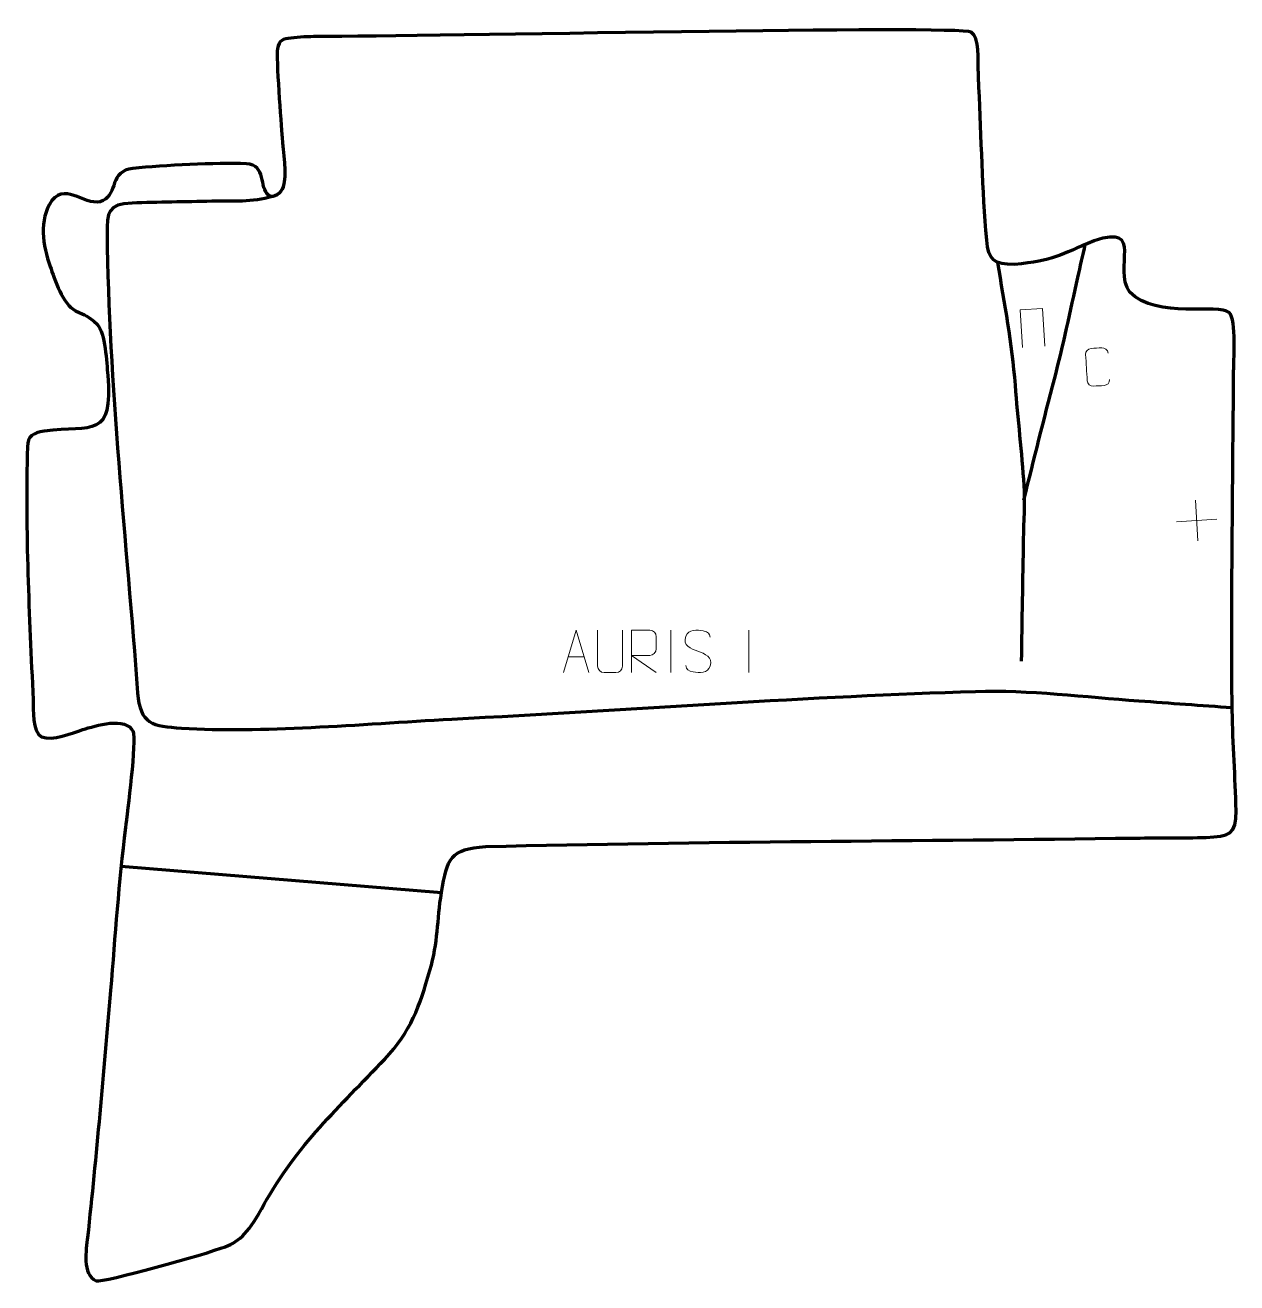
# Model space of a CAD drawing. Header units: millimetres. Extents: x 963 to 1680, y 136 to 880.
import ezdxf

# ---------------------------------------------------------------- set-up
doc = ezdxf.new("R2010")
doc.units = ezdxf.units.MM
doc.header["$MEASUREMENT"] = 0
doc.layers.add('layer 2', color=7, linetype='Continuous')
doc.layers.add('layer 3', color=7, linetype='Continuous')

msp = doc.modelspace()

# ---------------------------------------------------------------- linework, layer by layer
at = {"layer": 'layer 2', "color": 140, "lineweight": 158}
for points, knots in [([(1109.5206, 778.6537), (1097.4434, 774.8573), (1086.0738, 776.0116), (1073.5539, 775.7339), (1073.5539, 775.7339), (1057.972, 775.3884), (1041.968, 775.2523), (1026.4423, 774.6521), (1026.4423, 774.6521), (1012.1092, 774.0981), (1011.6682, 769.2956), (1011.7074, 756.1763), (1011.7074, 756.1763), (1012.5086, 669.7217), (1023.269, 572.7192), (1029.7269, 484.8926), (1029.7269, 484.8926), (1031.0826, 466.455), (1038.7074, 465.2033), (1055.7871, 464.0968), (1055.7871, 464.0968), (1102.722, 461.0562), (1159.9978, 466.4124), (1215.6114, 469.3825), (1215.6114, 469.3825), (1321.0196, 475.0118), (1430.7866, 483.0155), (1525.4181, 485.8226), (1525.4181, 485.8226), (1556.7061, 486.7507), (1590.5979, 482.4801), (1622.0606, 480.2197), (1622.0606, 480.2197), (1640.4377, 478.8995), (1658.8144, 477.5738), (1677.1916, 476.2548)], [0, 0, 0, 0, 0.1, 0.1, 0.1, 0.1, 0.2, 0.2, 0.2, 0.2, 0.3, 0.3, 0.3, 0.3, 0.4, 0.4, 0.4, 0.4, 0.5, 0.5, 0.5, 0.5, 0.6, 0.6, 0.6, 0.6, 0.7, 0.7, 0.7, 0.7, 0.8, 0.8, 0.8, 0.8, 1, 1, 1, 1]), ([(1554.02, 598.9558), (1559.8876, 622.9458), (1565.8197, 646.6897), (1572.0755, 670.5807), (1572.0755, 670.5807), (1577.1753, 690.0569), (1581.4912, 711.0127), (1585.9377, 730.7402), (1585.9377, 730.7402), (1587.3993, 737.2246), (1588.8581, 743.7097), (1590.3104, 750.1961)], [0, 0, 0, 0, 0.25, 0.25, 0.25, 0.25, 0.5, 0.5, 0.5, 0.5, 1, 1, 1, 1]), ([(1538.3681, 739.6129), (1542.3589, 715.1124), (1546.8159, 691.7991), (1548.7658, 666.9724), (1548.7658, 666.9724), (1550.3255, 647.2745), (1552.6614, 627.1694), (1553.9608, 607.5778), (1553.9608, 607.5778), (1554.5624, 598.5078), (1553.7931, 585.446), (1553.6337, 575.9733), (1553.6337, 575.9733), (1553.2284, 551.8738), (1552.8244, 527.7743), (1552.4195, 503.6748)], [0, 0, 0, 0, 0.2, 0.2, 0.2, 0.2, 0.4, 0.4, 0.4, 0.4, 0.6, 0.6, 0.6, 0.6, 1, 1, 1, 1])]:
    msp.add_open_spline(points, degree=3, knots=knots, dxfattribs=at)
at = {"layer": 'layer 2', "color": 250, "lineweight": 9}
for points, knots in [([(1553.2421, 689.2723), (1553.2421, 689.2723), (1551.8848, 711.5814), (1551.8848, 711.5814), (1551.8848, 711.5814), (1551.8848, 711.5814), (1564.9789, 712.3781), (1564.9789, 712.3781), (1564.9789, 712.3781), (1564.9789, 712.3781), (1566.3362, 690.069), (1566.3362, 690.069)], [0, 0, 0, 0, 0.25, 0.25, 0.25, 0.25, 0.5, 0.5, 0.5, 0.5, 1, 1, 1, 1]), ([(1604.7337, 670.3839), (1604.7351, 668.2992), (1603.3161, 666.8852), (1601.3966, 666.7587), (1601.3966, 666.7587), (1599.3118, 666.6322), (1597.2271, 666.5054), (1595.1427, 666.3782), (1595.1427, 666.3782), (1593.4274, 666.1793), (1591.5618, 667.7568), (1591.462, 669.5609), (1591.462, 669.5609), (1591.1485, 674.7195), (1590.8347, 679.8777), (1590.5205, 685.0356), (1590.5205, 685.0356), (1590.408, 686.9473), (1591.8761, 688.5794), (1593.8011, 688.6844), (1593.8011, 688.6844), (1595.8803, 688.8109), (1597.9599, 688.9374), (1600.0395, 689.0639), (1600.0395, 689.0639), (1601.7779, 689.2016), (1603.6394, 687.9764), (1603.7958, 685.7986)], [0, 0, 0, 0, 0.125, 0.125, 0.125, 0.125, 0.25, 0.25, 0.25, 0.25, 0.375, 0.375, 0.375, 0.375, 0.5, 0.5, 0.5, 0.5, 0.625, 0.625, 0.625, 0.625, 0.75, 0.75, 0.75, 0.75, 1, 1, 1, 1]), ([(1281.7298, 496.999), (1281.7298, 496.999), (1289.1008, 521.9525), (1289.1008, 521.9525), (1289.1008, 521.9525), (1289.1008, 521.9525), (1296.6707, 496.999), (1296.6707, 496.999)], [0, 0, 0, 0, 0.33333333, 0.33333333, 0.33333333, 0.33333333, 1, 1, 1, 1]), ([(1316.5275, 521.9567), (1316.5271, 516.4172), (1316.6229, 506.2154), (1316.6233, 500.675), (1316.6233, 500.675), (1316.4835, 498.4355), (1314.8063, 497.0093), (1312.6586, 496.9988), (1312.6586, 496.9988), (1310.3267, 496.9992), (1307.9948, 496.9992), (1305.6633, 496.9988), (1305.6633, 496.9988), (1303.7383, 496.8973), (1301.7662, 498.7138), (1301.7774, 500.6583), (1301.7774, 500.6583), (1301.7777, 506.2202), (1301.8731, 516.3956), (1301.8727, 521.9567)], [0, 0, 0, 0, 0.16666667, 0.16666667, 0.16666667, 0.16666667, 0.33333333, 0.33333333, 0.33333333, 0.33333333, 0.5, 0.5, 0.5, 0.5, 0.66666667, 0.66666667, 0.66666667, 0.66666667, 1, 1, 1, 1]), ([(1321.8683, 496.999), (1321.8683, 496.999), (1321.8683, 521.9525), (1321.8683, 521.9525), (1321.8683, 521.9525), (1325.4631, 521.9525), (1329.0586, 521.9525), (1332.6538, 521.9525), (1332.6538, 521.9525), (1334.9791, 521.9148), (1336.5364, 520.4248), (1336.5323, 518.0584), (1336.5323, 518.0584), (1336.5319, 516.0229), (1336.5319, 512.9635), (1336.5323, 510.9275), (1336.5323, 510.9275), (1336.5258, 509.052), (1334.7135, 507.1102), (1332.704, 507.0911), (1332.704, 507.0911), (1332.704, 507.0911), (1321.8683, 507.0911), (1321.8683, 507.0911), (1321.8683, 507.0911), (1321.8683, 507.0911), (1336.523, 496.999), (1336.523, 496.999)], [0, 0, 0, 0, 0.125, 0.125, 0.125, 0.125, 0.25, 0.25, 0.25, 0.25, 0.375, 0.375, 0.375, 0.375, 0.5, 0.5, 0.5, 0.5, 0.625, 0.625, 0.625, 0.625, 0.75, 0.75, 0.75, 0.75, 1, 1, 1, 1]), ([(1361.2059, 509.6496), (1356.9576, 511.12), (1352.0495, 512.9158), (1354.0546, 518.4361), (1354.0546, 518.4361), (1355.5581, 522.576), (1360.7717, 522.1875), (1364.3753, 521.5864), (1364.3753, 521.5864), (1367.2359, 521.1092), (1368.1006, 519.896), (1368.4112, 517.8119)], [0, 0, 0, 0, 0.25, 0.25, 0.25, 0.25, 0.5, 0.5, 0.5, 0.5, 1, 1, 1, 1]), ([(1361.2059, 509.6495), (1365.2245, 508.0028), (1370.254, 506.1145), (1368.42, 500.7542), (1368.42, 500.7542), (1366.9602, 496.4878), (1362.0494, 496.7445), (1358.3233, 497.2992), (1358.3233, 497.2992), (1355.5733, 497.709), (1354.3524, 498.9225), (1353.9744, 501.0347)], [0, 0, 0, 0, 0.25, 0.25, 0.25, 0.25, 0.5, 0.5, 0.5, 0.5, 1, 1, 1, 1])]:
    msp.add_open_spline(points, degree=3, knots=knots, dxfattribs=at)
for points in [[(1655.4375, 598.8842), (1655.4375, 598.8842), (1656.8937, 574.9505), (1656.8937, 574.9505)], [(1644.1988, 586.1893), (1644.1988, 586.1893), (1668.1325, 587.6454), (1668.1325, 587.6454)], [(1345.2004, 521.9628), (1345.2004, 521.9628), (1345.2004, 496.9887), (1345.2004, 496.9887)], [(1391.2005, 521.9628), (1391.2005, 521.9628), (1391.2005, 496.9887), (1391.2005, 496.9887)], [(1284.4524, 506.2484), (1284.4524, 506.2484), (1293.9481, 506.2484), (1293.9481, 506.2484)]]:
    msp.add_open_spline(points, degree=3, dxfattribs=at)
at = {"layer": 'layer 2', "color": 140, "lineweight": 158}
msp.add_open_spline([(1019.9978, 382.4563), (1019.9978, 382.4563), (1209.5002, 366.8061), (1209.5002, 366.8061)], degree=3, dxfattribs=at)
at = {"layer": 'layer 3', "color": 242, "lineweight": 158}
msp.add_open_spline([(964.5356, 630.4103), (964.7043, 636.9531), (968.0639, 638.5685), (974.4404, 639.8417), (974.4404, 639.8417), (1003.3025, 643.2113), (1015.2179, 635.1199), (1012.0379, 672.8861), (1012.0379, 672.8861), (1011.4346, 680.4427), (1010.7596, 697.5741), (1005.7718, 703.1016), (1005.7718, 703.1016), (1000.0153, 708.2824), (999.3467, 707.9559), (993.0712, 711.0297), (993.0712, 711.0297), (985.3461, 714.8137), (980.7548, 729.429), (977.9731, 737.2636), (977.9731, 737.2636), (973.7321, 749.5484), (971.0307, 764.6629), (979.03, 776.1326), (979.03, 776.1326), (988.153, 787.3052), (999.8654, 771.3597), (1009.3914, 776.1619), (1009.3914, 776.1619), (1017.956, 780.4795), (1013.0108, 793.5764), (1026.9901, 795.1672), (1026.9901, 795.1672), (1045.1538, 797.0178), (1076.1376, 798.6953), (1094.1567, 797.9106), (1094.1567, 797.9106), (1106.0997, 797.3905), (1101.6317, 783.6246), (1107.1815, 779.4048), (1107.1815, 779.4048), (1110.3433, 777.0009), (1114.6395, 780.8127), (1115.878, 784.277), (1115.878, 784.277), (1118.176, 790.7043), (1115.7246, 805.8131), (1115.1755, 813.472), (1115.1755, 813.472), (1114.6236, 821.2747), (1111.559, 861.4659), (1112.4325, 866.0102), (1112.4325, 866.0102), (1113.4058, 871.0726), (1115.7244, 871.8233), (1120.454, 872.3325), (1120.454, 872.3325), (1124.8361, 872.8042), (1131.5285, 873.2101), (1135.29, 873.2051), (1135.29, 873.2051), (1201.9239, 873.1166), (1515.8071, 879.9533), (1522.8425, 875.8125), (1522.8425, 875.8125), (1527.8273, 872.8786), (1526.9047, 858.4966), (1527.0353, 853.3116), (1527.0353, 853.3116), (1527.1198, 849.9562), (1527.2376, 846.6292), (1527.379, 843.2757), (1527.379, 843.2757), (1528.8857, 813.215), (1529.4042, 782.7614), (1531.9845, 752.7989), (1531.9845, 752.7989), (1532.9954, 741.0605), (1536.2054, 738.0519), (1548.4694, 738.4356), (1548.4694, 738.4356), (1571.9834, 740.4319), (1574.9225, 743.9376), (1595.4989, 752.37), (1595.4989, 752.37), (1626.0542, 762.3986), (1606.2843, 736.4644), (1616.5901, 721.9408), (1616.5901, 721.9408), (1632.5705, 705.9396), (1669.5882, 715.3453), (1675.345, 709.9533), (1675.345, 709.9533), (1679.9473, 705.6425), (1678.0423, 681.0277), (1678.0053, 673.6017), (1678.0053, 673.6017), (1677.6703, 607.3965), (1676.4657, 540.631), (1677.2111, 474.4868), (1677.2111, 474.4868), (1677.6592, 454.7185), (1678.9833, 434.9773), (1679.5524, 415.242), (1679.5524, 415.242), (1679.9637, 400.9797), (1675.1545, 399.9426), (1661.7235, 399.4142), (1661.7235, 399.4142), (1648.1435, 398.9436), (1633.8495, 399.2151), (1620.135, 399.0261), (1620.135, 399.0261), (1492.0138, 397.308), (1363.7479, 397.1323), (1235.6637, 393.9889), (1235.6637, 393.9889), (1214.3389, 392.5515), (1213.0656, 387.2454), (1209.5002, 366.8061), (1209.5002, 366.8061), (1206.7088, 350.025), (1207.6989, 337.7211), (1202.6312, 320.5766), (1202.6312, 320.5766), (1196.2877, 299.1837), (1191.687, 284.865), (1175.9993, 268.2732), (1175.9993, 268.2732), (1149.3956, 240.3199), (1123.5486, 216.7737), (1104.6684, 182.3702), (1104.6684, 182.3702), (1095.4654, 165.8887), (1090.4974, 160.6925), (1081.6118, 157.2699), (1081.6118, 157.2699), (1070.5892, 153.0241), (1009.0285, 135.8861), (1005.2197, 137.098), (1005.2197, 137.098), (996.8516, 140.8704), (999.2792, 155.472), (1000.1222, 162.7966), (1000.1222, 162.7966), (1005.3474, 211.1722), (1009.6393, 260.398), (1013.7384, 308.9079), (1013.7384, 308.9079), (1016.4334, 341.3923), (1018.543, 372.7233), (1022.5285, 405.1765), (1022.5285, 405.1765), (1023.581, 413.7394), (1029.2028, 457.1143), (1027.0438, 461.9922), (1027.0438, 461.9922), (1022.9769, 471.181), (1004.566, 465.5575), (997.391, 463.1629), (997.391, 463.1629), (991.1085, 461.066), (979.2969, 456.3216), (972.9572, 458.9341), (972.9572, 458.9341), (967.1993, 462.1736), (968.2543, 474.6727), (967.9643, 480.7711), (967.9643, 480.7711), (965.5654, 531.2094), (963.2292, 579.7623), (964.5356, 630.4103)], degree=3, knots=[0, 0, 0, 0, 0.02272727, 0.02272727, 0.02272727, 0.02272727, 0.04545455, 0.04545455, 0.04545455, 0.04545455, 0.06818182, 0.06818182, 0.06818182, 0.06818182, 0.09090909, 0.09090909, 0.09090909, 0.09090909, 0.11363636, 0.11363636, 0.11363636, 0.11363636, 0.13636364, 0.13636364, 0.13636364, 0.13636364, 0.15909091, 0.15909091, 0.15909091, 0.15909091, 0.18181818, 0.18181818, 0.18181818, 0.18181818, 0.20454545, 0.20454545, 0.20454545, 0.20454545, 0.22727273, 0.22727273, 0.22727273, 0.22727273, 0.25, 0.25, 0.25, 0.25, 0.27272727, 0.27272727, 0.27272727, 0.27272727, 0.29545455, 0.29545455, 0.29545455, 0.29545455, 0.31818182, 0.31818182, 0.31818182, 0.31818182, 0.34090909, 0.34090909, 0.34090909, 0.34090909, 0.36363636, 0.36363636, 0.36363636, 0.36363636, 0.38636364, 0.38636364, 0.38636364, 0.38636364, 0.40909091, 0.40909091, 0.40909091, 0.40909091, 0.43181818, 0.43181818, 0.43181818, 0.43181818, 0.45454545, 0.45454545, 0.45454545, 0.45454545, 0.47727273, 0.47727273, 0.47727273, 0.47727273, 0.5, 0.5, 0.5, 0.5, 0.52272727, 0.52272727, 0.52272727, 0.52272727, 0.54545455, 0.54545455, 0.54545455, 0.54545455, 0.56818182, 0.56818182, 0.56818182, 0.56818182, 0.59090909, 0.59090909, 0.59090909, 0.59090909, 0.61363636, 0.61363636, 0.61363636, 0.61363636, 0.63636364, 0.63636364, 0.63636364, 0.63636364, 0.65909091, 0.65909091, 0.65909091, 0.65909091, 0.68181818, 0.68181818, 0.68181818, 0.68181818, 0.70454545, 0.70454545, 0.70454545, 0.70454545, 0.72727273, 0.72727273, 0.72727273, 0.72727273, 0.75, 0.75, 0.75, 0.75, 0.77272727, 0.77272727, 0.77272727, 0.77272727, 0.79545455, 0.79545455, 0.79545455, 0.79545455, 0.81818182, 0.81818182, 0.81818182, 0.81818182, 0.84090909, 0.84090909, 0.84090909, 0.84090909, 0.86363636, 0.86363636, 0.86363636, 0.86363636, 0.88636364, 0.88636364, 0.88636364, 0.88636364, 0.90909091, 0.90909091, 0.90909091, 0.90909091, 0.93181818, 0.93181818, 0.93181818, 0.93181818, 0.95454545, 0.95454545, 0.95454545, 0.95454545, 1, 1, 1, 1], dxfattribs=at)

doc.saveas('drawing.dxf')
